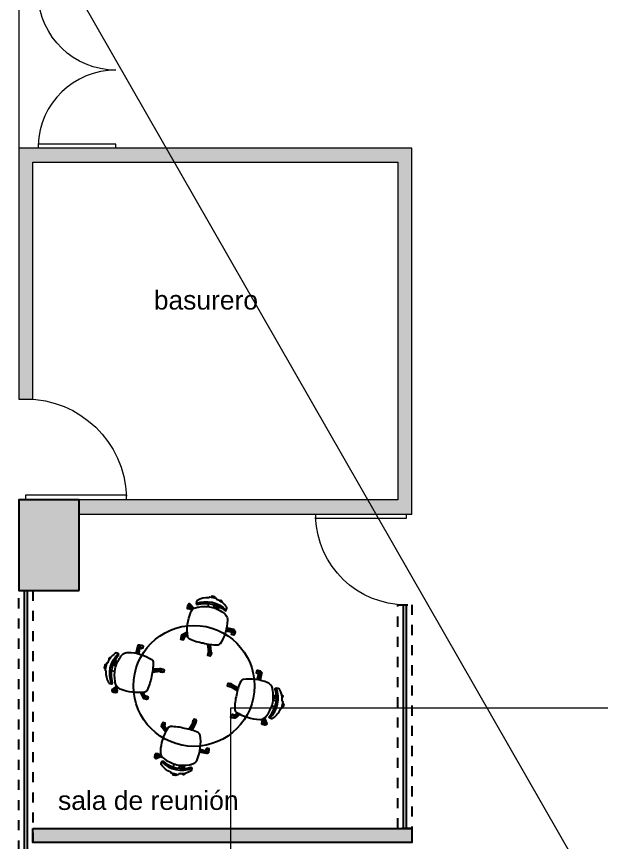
# Model space of a CAD drawing. Header units: metres. Extents: x -598 to 357, y -242 to 574.
# Drawn here: x -301.56 to -295.76, y 180.99 to 189.18 of the extents above; entities that cross this region are included whole.
import ezdxf

# ---------------------------------------------------------------- set-up
doc = ezdxf.new("R2010")
doc.units = ezdxf.units.M
doc.linetypes.add('xref_Nivel PB$0$HIDDEN2', pattern=[0.1875, 0.125, -0.0625])
for name, color, linetype in [('MINUSV', 7, 'Continuous'), ('T-texto', 8, 'Continuous'), ('xref_Nivel PB$0$D-dintel mamposteria', 1, 'Continuous'), ('xref_Nivel PB$0$H-hatch mamposteria', 8, 'Continuous'), ('xref_Nivel PB$0$M-muebles', 1, 'Continuous'), ('xref_Nivel PB$0$M-muro mamposteria', 5, 'Continuous'), ('xref_Nivel PB$0$V-vidrio', 1, 'Continuous'), ('xref_Nivel TIPICO$0$H-hatch mamposteria', 8, 'Continuous')]:
    doc.layers.add(name, color=color, linetype=linetype)
doc.layers.add('Muro Mamspoteria', color=5, linetype='Continuous', lineweight=9)
doc.layers.add('xref_Nivel PB$0$P-puerta', color=1, linetype='Continuous', lineweight=18)
doc.styles.get("Standard").update_dxf_attribs({"font": 'arial.ttf'})

# ---------------------------------------------------------------- blocks, each defined once
blk = doc.blocks.new('columna')
at = {"true_color": 0x939598}
h = blk.add_hatch(color=252, dxfattribs=at)
h.dxf.hatch_style = 1
h.paths.add_polyline_path([(154.7475, 259.8959), (155.6475, 259.8959), (155.6475, 259.2959), (154.7475, 259.2959)])
at = {"color": 252, "true_color": 0x939598}
blk.add_lwpolyline([(154.7475, 259.8959), (155.6475, 259.8959), (155.6475, 259.2959), (154.7475, 259.2959), (154.7475, 259.8959)], dxfattribs=at)
blk = doc.blocks.new('xref_Nivel PB$0$XREF-NIVEL 3$0$silla reuniones')
at = {"layer": 'xref_Nivel PB$0$M-muebles', "linetype": 'Continuous'}
for p, q in [((302.4, 64.145), (302.403, 64.134)), ((302.424, 64.071), (302.436, 64.033)), ((302.472, 64.039), (302.472, 64.079)), ((302.544, 64.039), (302.544, 64.079)), ((302.791, 64.018), (302.723, 63.968)), ((302.158, 63.812), (302.266, 63.812)), ((302.4, 63.479), (302.433, 63.582)), ((302.791, 63.606), (302.725, 63.654))]:
    blk.add_line(p, q, dxfattribs=at)
at = {"layer": 'xref_Nivel PB$0$M-muebles', "linetype": 'Continuous', "flags": 128}
for points in [[(302.332, 64.036, -0.474312), (302.316, 64.045), (302.314, 64.069, -0.291327), (302.324, 64.084, -0.166781), (302.454, 64.147, 0.279544), (302.46, 64.151, -0.520787), (302.467, 64.16), (302.549, 64.16, -0.520787), (302.556, 64.151, 0.279544), (302.562, 64.147, -0.166781), (302.692, 64.084, -0.291326), (302.701, 64.069), (302.699, 64.045, -0.466381), (302.684, 64.035, 0.2548)], [(302.354, 64.009, 0.09156), (302.307, 63.983, 0.169687), (302.275, 63.927, 0.133266), (302.301, 63.622, 0.227697), (302.333, 63.597, 0.074704), (302.508, 63.582, 0.074704), (302.683, 63.597, 0.227698), (302.714, 63.622, 0.133266), (302.741, 63.927, 0.169687), (302.709, 63.983, 0.09156), (302.661, 64.009, 0.085396), (302.508, 64.042, 0.085396)], [(302.158, 63.812, 0.414214), (302.153, 63.807), (302.153, 63.777, 0.414214), (302.158, 63.772)]]:
    blk.add_lwpolyline(points, format="xyb", close=True, dxfattribs=at)
for points in [[(302.388, 64.128, -0.742564), (302.418, 64.139, -0.742564)], [(302.488, 64.16), (302.488, 64.173, -0.398172), (302.492, 64.177), (302.524, 64.177, -0.412691), (302.528, 64.173), (302.528, 64.16)], [(302.71, 63.981), (302.765, 64.019, -1.263598), (302.784, 63.993), (302.732, 63.953)], [(302.794, 64.008, -0.257472), (302.796, 64.004), (302.796, 63.974, -0.414214), (302.791, 63.969), (302.791, 63.999)], [(302.757, 63.972, 0.310389), (302.761, 63.969), (302.761, 63.975)], [(302.266, 63.793), (302.178, 63.796, -1.263598), (302.178, 63.828), (302.266, 63.83)], [(302.193, 63.795), (302.193, 63.777, -0.414214), (302.188, 63.772), (302.188, 63.796)], [(302.453, 63.581), (302.421, 63.493, -1.263598), (302.391, 63.503), (302.414, 63.583)], [(302.73, 63.673), (302.784, 63.631, -1.263598), (302.765, 63.605), (302.719, 63.636)], [(302.754, 63.613), (302.754, 63.583, 0.414214), (302.759, 63.578), (302.759, 63.609)], [(302.794, 63.615, -0.098723), (302.794, 63.613), (302.794, 63.583, -0.414214), (302.789, 63.578), (302.789, 63.604)], [(302.388, 63.495, 0.323998), (302.385, 63.49), (302.385, 63.46, 0.414214), (302.39, 63.455), (302.39, 63.487)], [(302.422, 63.495, -0.319803), (302.425, 63.49), (302.425, 63.46, -0.414214), (302.42, 63.455), (302.42, 63.489)]]:
    blk.add_lwpolyline(points, format="xyb", dxfattribs=at)
for points in [[(302.417, 64.029), (302.407, 64.066)], [(302.441, 64.074), (302.455, 64.037)]]:
    blk.add_lwpolyline(points, dxfattribs=at)
at = {"layer": 'xref_Nivel PB$0$M-muebles', "linetype": 'Continuous'}
for points in [[(302.761, 63.975), (302.761, 63.959), (302.791, 63.959), (302.791, 63.999)], [(302.158, 63.812), (302.158, 63.762), (302.188, 63.762), (302.188, 63.796)], [(302.759, 63.609), (302.759, 63.568), (302.789, 63.568), (302.789, 63.604)], [(302.39, 63.487), (302.39, 63.445), (302.42, 63.445), (302.42, 63.489)]]:
    blk.add_lwpolyline(points, dxfattribs=at)
blk.add_arc((302.508, 63.76), 0.343, 56.1133, 123.9078, dxfattribs=at)
blk = doc.blocks.new('xref_Nivel PB$0$XREF-NIVEL 3$0$ss')
at = {"layer": 'xref_Nivel PB$0$M-muebles'}
blk.add_circle((-2027.324, -1969.486), 0.75, dxfattribs=at)
for p, rotation in [((-2196.652, -2227.968), 45), ((-1768.841, -2138.814), 135)]:
    blk.add_blockref('xref_Nivel PB$0$XREF-NIVEL 3$0$silla reuniones', p, dxfattribs=dict(at, rotation=rotation))
at = {"layer": 'xref_Nivel PB$0$M-muebles', "xscale": -1}
for p, rotation in [((-1857.996, -2227.968), 315), ((-2285.807, -2138.814), 225)]:
    blk.add_blockref('xref_Nivel PB$0$XREF-NIVEL 3$0$silla reuniones', p, dxfattribs=dict(at, rotation=rotation))
blk = doc.blocks.new('*U315')
at = {"layer": 'xref_Nivel PB$0$D-dintel mamposteria', "linetype": 'xref_Nivel PB$0$HIDDEN2', "ltscale": 0.5}
blk.add_lwpolyline([(0.14, 0), (0, 0), (0, 4.576), (0.14, 4.576)], close=True, dxfattribs=at)
blk = doc.blocks.new('*U308')
at = {"layer": 'xref_Nivel PB$0$D-dintel mamposteria', "linetype": 'xref_Nivel PB$0$HIDDEN2', "ltscale": 0.5}
blk.add_lwpolyline([(0.14, 0), (0, 0), (0, 2.2172), (0.14, 2.2172)], close=True, dxfattribs=at)
blk = doc.blocks.new('xref_Nivel PB$0$Familia Puertas - P-7-13066183-AMUEBLADAS N8 _18_34')
at = {"layer": 'xref_Nivel PB$0$P-puerta'}
for p, q in [((-0.4492, 1), (-0.5, 1)), ((-0.5, 1), (-0.5, 0)), ((-0.4492, 0), (-0.4492, 1)), ((-0.5, 0), (-0.4492, 0))]:
    blk.add_line(p, q, dxfattribs=at)
at = {"layer": 'xref_Nivel PB$0$P-puerta', "color": 8, "true_color": 0x808080}
blk.add_arc((-0.4972, 0.0006), 1.0022, 359.96451, 87.98542, dxfattribs=at)
blk = doc.blocks.new('*U385')
at = {"layer": 'xref_Nivel PB$0$H-hatch mamposteria', "transparency": 33554585}
h = blk.add_hatch(color=256, dxfattribs=at)
h.dxf.hatch_style = 1
h.paths.add_polyline_path([(3760, 0), (3760, 140), (0, 140), (0, 0)])
at = {"layer": 'xref_Nivel PB$0$M-muro mamposteria'}
blk.add_lwpolyline([(3760, 0), (0, 0), (0, 140), (3760, 140), (3760, 0)], dxfattribs=at)

msp = doc.modelspace()

# ---------------------------------------------------------------- hatches: boundary and pattern name
at = {"layer": 'xref_Nivel TIPICO$0$H-hatch mamposteria', "transparency": 33554585}
h = msp.add_hatch(color=256, dxfattribs=at)
h.dxf.hatch_style = 1
h.paths.add_polyline_path([(-300.9387, 184.2496), (-297.6387, 184.2496), (-297.6387, 187.8773), (-301.5387, 187.8773), (-301.5387, 185.3896), (-301.3987, 185.3896), (-301.3987, 187.7373), (-297.7787, 187.7373), (-297.7787, 184.3896), (-300.9387, 184.3896)])

# ---------------------------------------------------------------- linework, layer by layer
at = {"layer": 'Muro Mamspoteria'}
msp.add_line((-321.7121, 225.6387), (-283.6021, 159.1312), dxfattribs=at)
msp.add_lwpolyline([(-301.5387, 202.5487), (-301.5387, 185.3896), (-301.3987, 185.3896), (-301.3987, 187.7373), (-297.7787, 187.7373), (-297.7787, 184.3896), (-300.9387, 184.3896), (-300.9387, 184.2496), (-297.6387, 184.2496), (-297.6387, 187.8773), (-301.5387, 187.8773)], dxfattribs=at)
msp.add_lwpolyline([(-299.4387, 176.4656), (-292.6824, 176.4656), (-292.6824, 182.3241), (-299.4387, 182.3241)], close=True, dxfattribs=at)
at = {"layer": 'xref_Nivel PB$0$P-puerta'}
for p, q in [((-300.5745, 187.9164), (-301.3457, 187.9164)), ((-301.3457, 187.9164), (-301.3457, 187.8773)), ((-300.5745, 187.8773), (-300.5745, 187.9164))]:
    msp.add_line(p, q, dxfattribs=at)
at = {"layer": 'xref_Nivel PB$0$P-puerta', "color": 8, "true_color": 0x808080}
msp.add_arc((-300.575, 187.8794), 0.7729, 89.96451, 177.98542, dxfattribs=at)
at = {"layer": 'xref_Nivel PB$0$V-vidrio'}
for points in [[(-301.4812, 183.4896), (-301.4562, 183.4896), (-301.4562, 178.9136), (-301.4812, 178.9136)], [(-297.7212, 183.3497), (-297.6962, 183.3497), (-297.6962, 181.1325), (-297.7212, 181.1325)]]:
    msp.add_lwpolyline(points, close=True, dxfattribs=at)

# ---------------------------------------------------------------- block references
at = {"layer": 'MINUSV', "xscale": -1, "rotation": 270}
msp.add_blockref('columna', (-560.8346, 28.7422), dxfattribs=at)
at = {"layer": 'xref_Nivel PB$0$D-dintel mamposteria', "rotation": 180}
for name, p in [('*U315', (-301.3987, 183.4896)), ('*U308', (-297.6387, 183.3496))]:
    msp.add_blockref(name, p, dxfattribs=at)
at = {"layer": 'xref_Nivel PB$0$M-muebles', "color": 8, "xscale": 0.8000000000000308, "yscale": 0.8000000000000308, "zscale": 0.8000000000000308, "rotation": 122.7182777096116}
msp.add_blockref('xref_Nivel PB$0$XREF-NIVEL 3$0$ss', (-2502.0331, 695.4584), dxfattribs=at)
at = {"layer": 'xref_Nivel PB$0$M-muro mamposteria', "xscale": 0.001000000000000001, "yscale": 0.001000000000000001, "zscale": 0.001000000000000001, "rotation": 180}
msp.add_blockref('*U385', (-297.6387, 181.1325), dxfattribs=at)
at = {"layer": 'xref_Nivel PB$0$P-puerta', "color": 8, "true_color": 0x808080}
for p, xscale, yscale, zscale, rotation in [((-300.5745, 189.0417), -0.7711907755537052, 0.7711907755537052, 0.7711907755537052, 90), ((-301.4687, 184.8872), -0.9950848716821556, 0.9950848716821556, 0.9950848716821556, 270), ((-297.6962, 183.8019), -0.895576384513974, 0.895576384513974, 0.895576384513974, 90)]:
    msp.add_blockref('xref_Nivel PB$0$Familia Puertas - P-7-13066183-AMUEBLADAS N8 _18_34', p, dxfattribs=dict(at, xscale=xscale, yscale=yscale, zscale=zscale, rotation=rotation))

# ---------------------------------------------------------------- texts
at = {"layer": 'T-texto', "char_height": 0.1875, "attachment_point": 3}
for s, insert in [('basurero', (-299.1654, 186.4649)), ('sala de reunión', (-299.358, 181.5029))]:
    msp.add_mtext_dynamic_manual_height_columns(s, width=2.585832, gutter_width=0.9375, heights=[0], dxfattribs=dict(at, insert=insert))

doc.saveas('drawing.dxf')
